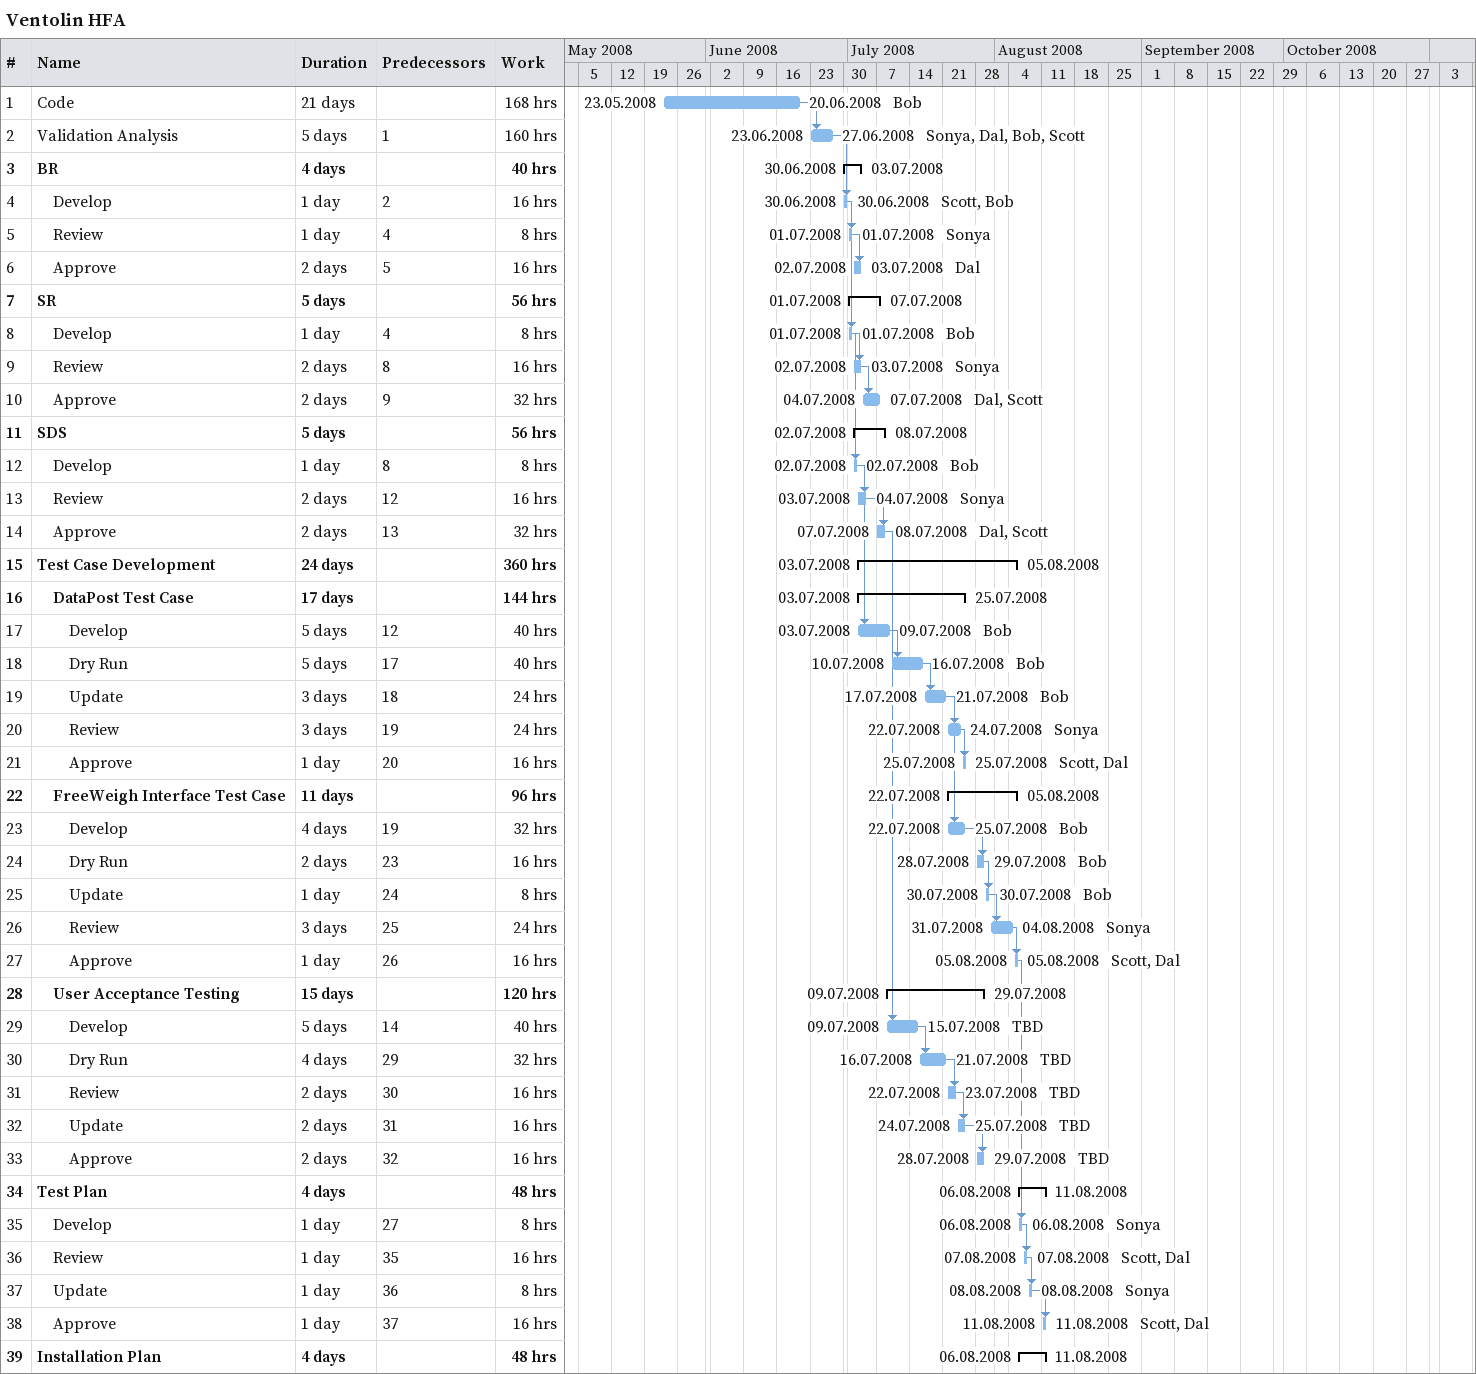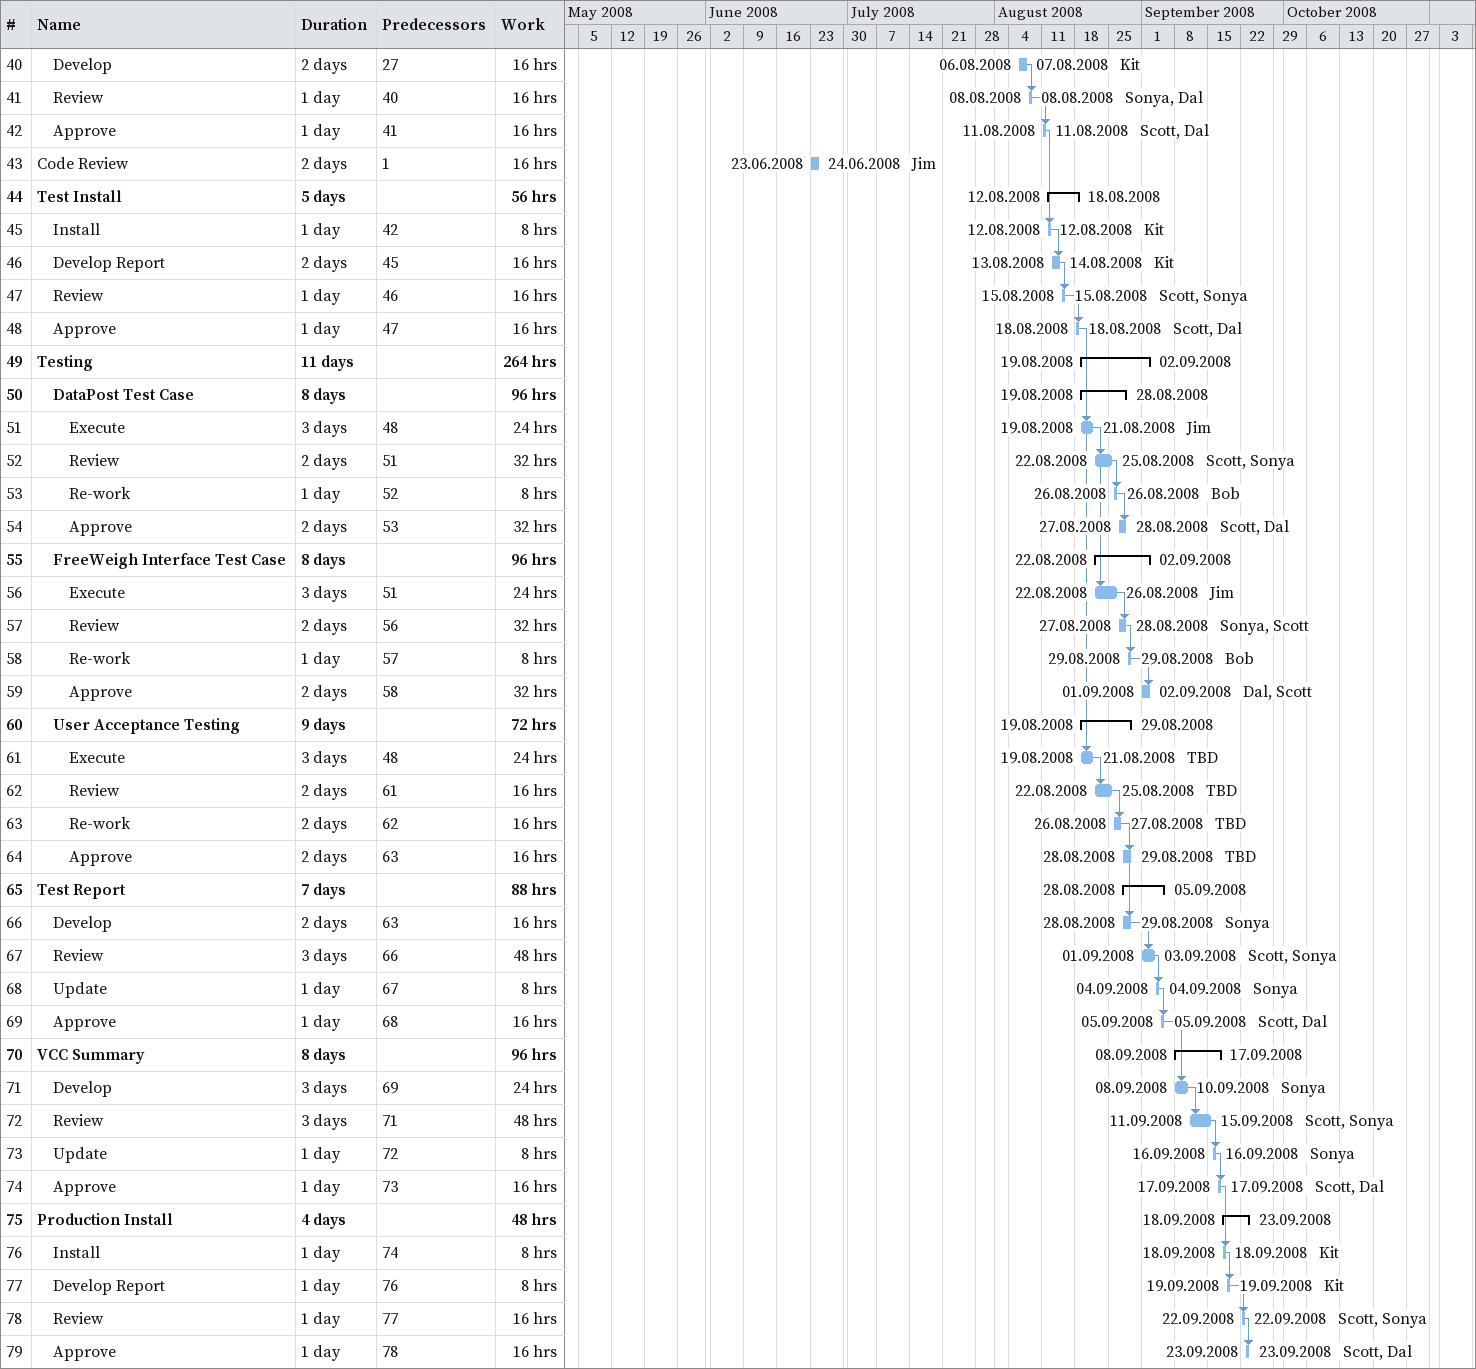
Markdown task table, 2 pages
Ventolin HFA

| ID | Level | Task | Duration | Start | Finish | Predecessors | Resources | Work (h) |
|---|---|---|---|---|---|---|---|---|
| 1 | 1 | Code | 21d | 2008-05-23 | 2008-06-20 |  | Bob | 168 |
| 2 | 1 | Validation Analysis | 5d | 2008-06-23 | 2008-06-27 | 1 | Sonya, Dal, Bob, Scott | 160 |
| 3 | 1 | **BR** | 4d | 2008-06-30 | 2008-07-03 |  |  | 40 |
| 4 | 2 | Develop | 1d | 2008-06-30 | 2008-06-30 | 2 | Scott, Bob | 16 |
| 5 | 2 | Review | 1d | 2008-07-01 | 2008-07-01 | 4 | Sonya | 8 |
| 6 | 2 | Approve | 2d | 2008-07-02 | 2008-07-03 | 5 | Dal | 16 |
| 7 | 1 | **SR** | 5d | 2008-07-01 | 2008-07-07 |  |  | 56 |
| 8 | 2 | Develop | 1d | 2008-07-01 | 2008-07-01 | 4 | Bob | 8 |
| 9 | 2 | Review | 2d | 2008-07-02 | 2008-07-03 | 8 | Sonya | 16 |
| 10 | 2 | Approve | 2d | 2008-07-04 | 2008-07-07 | 9 | Dal, Scott | 32 |
| 11 | 1 | **SDS** | 5d | 2008-07-02 | 2008-07-08 |  |  | 56 |
| 12 | 2 | Develop | 1d | 2008-07-02 | 2008-07-02 | 8 | Bob | 8 |
| 13 | 2 | Review | 2d | 2008-07-03 | 2008-07-04 | 12 | Sonya | 16 |
| 14 | 2 | Approve | 2d | 2008-07-07 | 2008-07-08 | 13 | Dal, Scott | 32 |
| 15 | 1 | **Test Case Development** | 24d | 2008-07-03 | 2008-08-05 |  |  | 360 |
| 16 | 2 | **DataPost Test Case** | 17d | 2008-07-03 | 2008-07-25 |  |  | 144 |
| 17 | 3 | Develop | 5d | 2008-07-03 | 2008-07-09 | 12 | Bob | 40 |
| 18 | 3 | Dry Run | 5d | 2008-07-10 | 2008-07-16 | 17 | Bob | 40 |
| 19 | 3 | Update | 3d | 2008-07-17 | 2008-07-21 | 18 | Bob | 24 |
| 20 | 3 | Review | 3d | 2008-07-22 | 2008-07-24 | 19 | Sonya | 24 |
| 21 | 3 | Approve | 1d | 2008-07-25 | 2008-07-25 | 20 | Scott, Dal | 16 |
| 22 | 2 | **FreeWeigh Interface Test Case** | 11d | 2008-07-22 | 2008-08-05 |  |  | 96 |
| 23 | 3 | Develop | 4d | 2008-07-22 | 2008-07-25 | 19 | Bob | 32 |
| 24 | 3 | Dry Run | 2d | 2008-07-28 | 2008-07-29 | 23 | Bob | 16 |
| 25 | 3 | Update | 1d | 2008-07-30 | 2008-07-30 | 24 | Bob | 8 |
| 26 | 3 | Review | 3d | 2008-07-31 | 2008-08-04 | 25 | Sonya | 24 |
| 27 | 3 | Approve | 1d | 2008-08-05 | 2008-08-05 | 26 | Scott, Dal | 16 |
| 28 | 2 | **User Acceptance Testing** | 15d | 2008-07-09 | 2008-07-29 |  |  | 120 |
| 29 | 3 | Develop | 5d | 2008-07-09 | 2008-07-15 | 14 | TBD | 40 |
| 30 | 3 | Dry Run | 4d | 2008-07-16 | 2008-07-21 | 29 | TBD | 32 |
| 31 | 3 | Review | 2d | 2008-07-22 | 2008-07-23 | 30 | TBD | 16 |
| 32 | 3 | Update | 2d | 2008-07-24 | 2008-07-25 | 31 | TBD | 16 |
| 33 | 3 | Approve | 2d | 2008-07-28 | 2008-07-29 | 32 | TBD | 16 |
| 34 | 1 | **Test Plan** | 4d | 2008-08-06 | 2008-08-11 |  |  | 48 |
| 35 | 2 | Develop | 1d | 2008-08-06 | 2008-08-06 | 27 | Sonya | 8 |
| 36 | 2 | Review | 1d | 2008-08-07 | 2008-08-07 | 35 | Scott, Dal | 16 |
| 37 | 2 | Update | 1d | 2008-08-08 | 2008-08-08 | 36 | Sonya | 8 |
| 38 | 2 | Approve | 1d | 2008-08-11 | 2008-08-11 | 37 | Scott, Dal | 16 |
| 39 | 1 | **Installation Plan** | 4d | 2008-08-06 | 2008-08-11 |  |  | 48 |
| 40 | 2 | Develop | 2d | 2008-08-06 | 2008-08-07 | 27 | Kit | 16 |
| 41 | 2 | Review | 1d | 2008-08-08 | 2008-08-08 | 40 | Sonya, Dal | 16 |
| 42 | 2 | Approve | 1d | 2008-08-11 | 2008-08-11 | 41 | Scott, Dal | 16 |
| 43 | 1 | Code Review | 2d | 2008-06-23 | 2008-06-24 | 1 | Jim | 16 |
| 44 | 1 | **Test Install** | 5d | 2008-08-12 | 2008-08-18 |  |  | 56 |
| 45 | 2 | Install | 1d | 2008-08-12 | 2008-08-12 | 42 | Kit | 8 |
| 46 | 2 | Develop Report | 2d | 2008-08-13 | 2008-08-14 | 45 | Kit | 16 |
| 47 | 2 | Review | 1d | 2008-08-15 | 2008-08-15 | 46 | Scott, Sonya | 16 |
| 48 | 2 | Approve | 1d | 2008-08-18 | 2008-08-18 | 47 | Scott, Dal | 16 |
| 49 | 1 | **Testing** | 11d | 2008-08-19 | 2008-09-02 |  |  | 264 |
| 50 | 2 | **DataPost Test Case** | 8d | 2008-08-19 | 2008-08-28 |  |  | 96 |
| 51 | 3 | Execute | 3d | 2008-08-19 | 2008-08-21 | 48 | Jim | 24 |
| 52 | 3 | Review | 2d | 2008-08-22 | 2008-08-25 | 51 | Scott, Sonya | 32 |
| 53 | 3 | Re-work | 1d | 2008-08-26 | 2008-08-26 | 52 | Bob | 8 |
| 54 | 3 | Approve | 2d | 2008-08-27 | 2008-08-28 | 53 | Scott, Dal | 32 |
| 55 | 2 | **FreeWeigh Interface Test Case** | 8d | 2008-08-22 | 2008-09-02 |  |  | 96 |
| 56 | 3 | Execute | 3d | 2008-08-22 | 2008-08-26 | 51 | Jim | 24 |
| 57 | 3 | Review | 2d | 2008-08-27 | 2008-08-28 | 56 | Sonya, Scott | 32 |
| 58 | 3 | Re-work | 1d | 2008-08-29 | 2008-08-29 | 57 | Bob | 8 |
| 59 | 3 | Approve | 2d | 2008-09-01 | 2008-09-02 | 58 | Dal, Scott | 32 |
| 60 | 2 | **User Acceptance Testing** | 9d | 2008-08-19 | 2008-08-29 |  |  | 72 |
| 61 | 3 | Execute | 3d | 2008-08-19 | 2008-08-21 | 48 | TBD | 24 |
| 62 | 3 | Review | 2d | 2008-08-22 | 2008-08-25 | 61 | TBD | 16 |
| 63 | 3 | Re-work | 2d | 2008-08-26 | 2008-08-27 | 62 | TBD | 16 |
| 64 | 3 | Approve | 2d | 2008-08-28 | 2008-08-29 | 63 | TBD | 16 |
| 65 | 1 | **Test Report** | 7d | 2008-08-28 | 2008-09-05 |  |  | 88 |
| 66 | 2 | Develop | 2d | 2008-08-28 | 2008-08-29 | 63 | Sonya | 16 |
| 67 | 2 | Review | 3d | 2008-09-01 | 2008-09-03 | 66 | Scott, Sonya | 48 |
| 68 | 2 | Update | 1d | 2008-09-04 | 2008-09-04 | 67 | Sonya | 8 |
| 69 | 2 | Approve | 1d | 2008-09-05 | 2008-09-05 | 68 | Scott, Dal | 16 |
| 70 | 1 | **VCC Summary** | 8d | 2008-09-08 | 2008-09-17 |  |  | 96 |
| 71 | 2 | Develop | 3d | 2008-09-08 | 2008-09-10 | 69 | Sonya | 24 |
| 72 | 2 | Review | 3d | 2008-09-11 | 2008-09-15 | 71 | Scott, Sonya | 48 |
| 73 | 2 | Update | 1d | 2008-09-16 | 2008-09-16 | 72 | Sonya | 8 |
| 74 | 2 | Approve | 1d | 2008-09-17 | 2008-09-17 | 73 | Scott, Dal | 16 |
| 75 | 1 | **Production Install** | 4d | 2008-09-18 | 2008-09-23 |  |  | 48 |
| 76 | 2 | Install | 1d | 2008-09-18 | 2008-09-18 | 74 | Kit | 8 |
| 77 | 2 | Develop Report | 1d | 2008-09-19 | 2008-09-19 | 76 | Kit | 8 |
| 78 | 2 | Review | 1d | 2008-09-22 | 2008-09-22 | 77 | Scott, Sonya | 16 |
| 79 | 2 | Approve | 1d | 2008-09-23 | 2008-09-23 | 78 | Scott, Dal | 16 |
